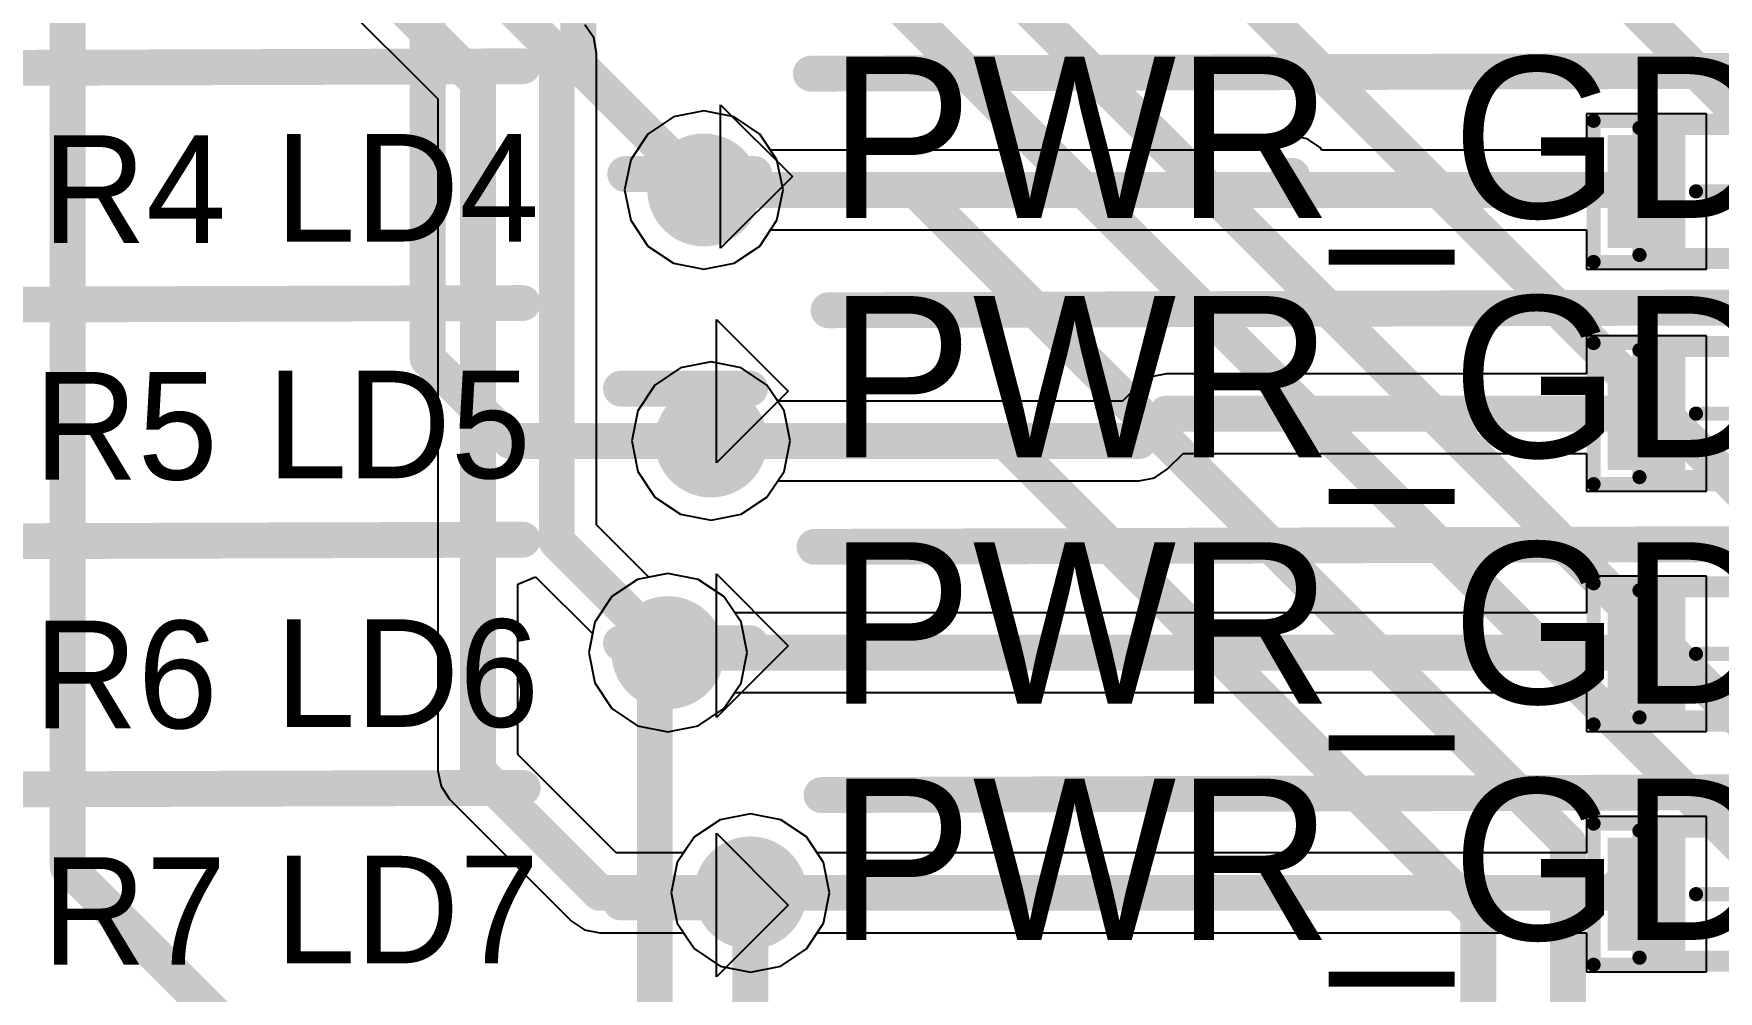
# Model space of a CAD drawing. Header units: millimetres. Extents: x 307 to 423, y 231 to 400.
# Drawn here: x 369.59 to 381.52, y 330.15 to 336.93 of the extents above; entities that cross this region are included whole.
import ezdxf

# ---------------------------------------------------------------- set-up
doc = ezdxf.new("R2010")
doc.units = ezdxf.units.MM
for name, color, linetype in [('BottomLayer', 5, 'Continuous'), ('Mechanical15', 56, 'Continuous'), ('Mechanical8', 56, 'Continuous'), ('MidLayer1', 16, 'Continuous'), ('MidLayer2', 76, 'Continuous'), ('MultiLayer', 9, 'Continuous'), ('TopLayer', 1, 'Continuous'), ('TopOverlay', 2, 'Continuous'), ('TopPaste', 8, 'Continuous'), ('TopSolder', 216, 'Continuous'), ('ViaHoleLayer', 16, 'Continuous')]:
    doc.layers.add(name, color=color, linetype=linetype)

# ---------------------------------------------------------------- blocks, each defined once
blk = doc.blocks.new('CC_NM_0603_482')
at = {"layer": 'Mechanical15', "const_width": 0.1}
for points in [[(-1.175, -0.5), (-1.175, 0.5)], [(-1.175, 0.5), (1.175, 0.5)], [(0, -0.45), (0, 0.45)], [(1.175, -0.5), (1.175, 0.5)], [(-0.45, 0), (0.45, 0)], [(-1.175, -0.5), (1.175, -0.5)]]:
    blk.add_lwpolyline(points, dxfattribs=at)
at = {"layer": 'Mechanical15', "const_width": 0.05}
for points in [[(-1.2, 0.5, 1), (-1.15, 0.5, 1)], [(-1.2, 0.5, 1), (-1.15, 0.5, 1)], [(-0.025, 0.45, 1), (0.025, 0.45, 1)], [(1.15, 0.5, 1), (1.2, 0.5, 1)], [(1.15, 0.5, 1), (1.2, 0.5, 1)], [(-0.475, 0, 1), (-0.425, 0, 1)], [(0.425, 0, 1), (0.475, 0, 1)], [(-1.2, -0.5, 1), (-1.15, -0.5, 1)], [(-1.2, -0.5, 1), (-1.15, -0.5, 1)], [(-0.025, -0.45, 1), (0.025, -0.45, 1)], [(1.15, -0.5, 1), (1.2, -0.5, 1)], [(1.15, -0.5, 1), (1.2, -0.5, 1)]]:
    blk.add_lwpolyline(points, format="xyb", close=True, dxfattribs=at)
at = {"layer": 'Mechanical8', "const_width": 0.1}
for points in [[(-0.85, -0.45), (-0.85, 0.45)], [(-0.85, 0.45), (0.85, 0.45)], [(0.85, -0.45), (0.85, 0.45)], [(-0.85, -0.45), (0.85, -0.45)]]:
    blk.add_lwpolyline(points, dxfattribs=at)
at = {"layer": 'Mechanical8', "const_width": 0.05}
for points in [[(-0.875, 0.45, 1), (-0.825, 0.45, 1)], [(-0.875, 0.45, 1), (-0.825, 0.45, 1)], [(0.825, 0.45, 1), (0.875, 0.45, 1)], [(0.825, 0.45, 1), (0.875, 0.45, 1)], [(-0.875, -0.45, 1), (-0.825, -0.45, 1)], [(-0.875, -0.45, 1), (-0.825, -0.45, 1)], [(0.825, -0.45, 1), (0.875, -0.45, 1)], [(0.825, -0.45, 1), (0.875, -0.45, 1)]]:
    blk.add_lwpolyline(points, format="xyb", close=True, dxfattribs=at)
at = {"layer": 'TopLayer'}
for points in [[(-0.525, -0.4), (-0.525, 0.4), (-1.075, -0.4), (-1.075, 0.4)], [(1.075, -0.4), (1.075, 0.4), (0.525, -0.4), (0.525, 0.4)]]:
    blk.add_solid(points, dxfattribs=at)
at = {"layer": 'TopOverlay', "const_width": 0.2}
for points in [[(-0.1, 0.3), (0.1, 0.3)], [(-0.1, -0.3), (0.1, -0.3)]]:
    blk.add_lwpolyline(points, dxfattribs=at)
at = {"layer": 'TopOverlay', "const_width": 0.1}
for points in [[(-0.15, 0.3, 1), (-0.05, 0.3, 1)], [(0.05, 0.3, 1), (0.15, 0.3, 1)], [(-0.15, -0.3, 1), (-0.05, -0.3, 1)], [(0.05, -0.3, 1), (0.15, -0.3, 1)]]:
    blk.add_lwpolyline(points, format="xyb", close=True, dxfattribs=at)
at = {"layer": 'TopPaste'}
for points in [[(-0.525, -0.4), (-0.525, 0.4), (-1.075, -0.4), (-1.075, 0.4)], [(1.075, -0.4), (1.075, 0.4), (0.525, -0.4), (0.525, 0.4)]]:
    blk.add_solid(points, dxfattribs=at)
at = {"layer": 'TopSolder'}
for points in [[(-0.525, -0.4), (-0.525, 0.4), (-1.075, -0.4), (-1.075, 0.4)], [(1.075, -0.4), (1.075, 0.4), (0.525, -0.4), (0.525, 0.4)]]:
    blk.add_solid(points, dxfattribs=at)
blk = doc.blocks.new('CC_NM_0603_483')
at = {"layer": 'Mechanical15', "const_width": 0.1}
for points in [[(-1.175, -0.5), (-1.175, 0.5)], [(-1.175, 0.5), (1.175, 0.5)], [(0, -0.45), (0, 0.45)], [(1.175, -0.5), (1.175, 0.5)], [(-0.45, 0), (0.45, 0)], [(-1.175, -0.5), (1.175, -0.5)]]:
    blk.add_lwpolyline(points, dxfattribs=at)
at = {"layer": 'Mechanical15', "const_width": 0.05}
for points in [[(-1.2, 0.5, 1), (-1.15, 0.5, 1)], [(-1.2, 0.5, 1), (-1.15, 0.5, 1)], [(-0.025, 0.45, 1), (0.025, 0.45, 1)], [(1.15, 0.5, 1), (1.2, 0.5, 1)], [(1.15, 0.5, 1), (1.2, 0.5, 1)], [(-0.475, 0, 1), (-0.425, 0, 1)], [(0.425, 0, 1), (0.475, 0, 1)], [(-1.2, -0.5, 1), (-1.15, -0.5, 1)], [(-1.2, -0.5, 1), (-1.15, -0.5, 1)], [(-0.025, -0.45, 1), (0.025, -0.45, 1)], [(1.15, -0.5, 1), (1.2, -0.5, 1)], [(1.15, -0.5, 1), (1.2, -0.5, 1)]]:
    blk.add_lwpolyline(points, format="xyb", close=True, dxfattribs=at)
at = {"layer": 'Mechanical8', "const_width": 0.1}
for points in [[(-0.85, -0.45), (-0.85, 0.45)], [(-0.85, 0.45), (0.85, 0.45)], [(0.85, -0.45), (0.85, 0.45)], [(-0.85, -0.45), (0.85, -0.45)]]:
    blk.add_lwpolyline(points, dxfattribs=at)
at = {"layer": 'Mechanical8', "const_width": 0.05}
for points in [[(-0.875, 0.45, 1), (-0.825, 0.45, 1)], [(-0.875, 0.45, 1), (-0.825, 0.45, 1)], [(0.825, 0.45, 1), (0.875, 0.45, 1)], [(0.825, 0.45, 1), (0.875, 0.45, 1)], [(-0.875, -0.45, 1), (-0.825, -0.45, 1)], [(-0.875, -0.45, 1), (-0.825, -0.45, 1)], [(0.825, -0.45, 1), (0.875, -0.45, 1)], [(0.825, -0.45, 1), (0.875, -0.45, 1)]]:
    blk.add_lwpolyline(points, format="xyb", close=True, dxfattribs=at)
at = {"layer": 'TopLayer'}
for points in [[(-0.525, -0.4), (-0.525, 0.4), (-1.075, -0.4), (-1.075, 0.4)], [(1.075, -0.4), (1.075, 0.4), (0.525, -0.4), (0.525, 0.4)]]:
    blk.add_solid(points, dxfattribs=at)
at = {"layer": 'TopOverlay', "const_width": 0.2}
for points in [[(-0.1, 0.3), (0.1, 0.3)], [(-0.1, -0.3), (0.1, -0.3)]]:
    blk.add_lwpolyline(points, dxfattribs=at)
at = {"layer": 'TopOverlay', "const_width": 0.1}
for points in [[(-0.15, 0.3, 1), (-0.05, 0.3, 1)], [(0.05, 0.3, 1), (0.15, 0.3, 1)], [(-0.15, -0.3, 1), (-0.05, -0.3, 1)], [(0.05, -0.3, 1), (0.15, -0.3, 1)]]:
    blk.add_lwpolyline(points, format="xyb", close=True, dxfattribs=at)
at = {"layer": 'TopPaste'}
for points in [[(-0.525, -0.4), (-0.525, 0.4), (-1.075, -0.4), (-1.075, 0.4)], [(1.075, -0.4), (1.075, 0.4), (0.525, -0.4), (0.525, 0.4)]]:
    blk.add_solid(points, dxfattribs=at)
at = {"layer": 'TopSolder'}
for points in [[(-0.525, -0.4), (-0.525, 0.4), (-1.075, -0.4), (-1.075, 0.4)], [(1.075, -0.4), (1.075, 0.4), (0.525, -0.4), (0.525, 0.4)]]:
    blk.add_solid(points, dxfattribs=at)
blk = doc.blocks.new('CC_NM_0603_484')
at = {"layer": 'Mechanical15', "const_width": 0.1}
for points in [[(-1.175, -0.5), (-1.175, 0.5)], [(-1.175, 0.5), (1.175, 0.5)], [(0, -0.45), (0, 0.45)], [(1.175, -0.5), (1.175, 0.5)], [(-0.45, 0), (0.45, 0)], [(-1.175, -0.5), (1.175, -0.5)]]:
    blk.add_lwpolyline(points, dxfattribs=at)
at = {"layer": 'Mechanical15', "const_width": 0.05}
for points in [[(-1.2, 0.5, 1), (-1.15, 0.5, 1)], [(-1.2, 0.5, 1), (-1.15, 0.5, 1)], [(-0.025, 0.45, 1), (0.025, 0.45, 1)], [(1.15, 0.5, 1), (1.2, 0.5, 1)], [(1.15, 0.5, 1), (1.2, 0.5, 1)], [(-0.475, 0, 1), (-0.425, 0, 1)], [(0.425, 0, 1), (0.475, 0, 1)], [(-1.2, -0.5, 1), (-1.15, -0.5, 1)], [(-1.2, -0.5, 1), (-1.15, -0.5, 1)], [(-0.025, -0.45, 1), (0.025, -0.45, 1)], [(1.15, -0.5, 1), (1.2, -0.5, 1)], [(1.15, -0.5, 1), (1.2, -0.5, 1)]]:
    blk.add_lwpolyline(points, format="xyb", close=True, dxfattribs=at)
at = {"layer": 'Mechanical8', "const_width": 0.1}
for points in [[(-0.85, -0.45), (-0.85, 0.45)], [(-0.85, 0.45), (0.85, 0.45)], [(0.85, -0.45), (0.85, 0.45)], [(-0.85, -0.45), (0.85, -0.45)]]:
    blk.add_lwpolyline(points, dxfattribs=at)
at = {"layer": 'Mechanical8', "const_width": 0.05}
for points in [[(-0.875, 0.45, 1), (-0.825, 0.45, 1)], [(-0.875, 0.45, 1), (-0.825, 0.45, 1)], [(0.825, 0.45, 1), (0.875, 0.45, 1)], [(0.825, 0.45, 1), (0.875, 0.45, 1)], [(-0.875, -0.45, 1), (-0.825, -0.45, 1)], [(-0.875, -0.45, 1), (-0.825, -0.45, 1)], [(0.825, -0.45, 1), (0.875, -0.45, 1)], [(0.825, -0.45, 1), (0.875, -0.45, 1)]]:
    blk.add_lwpolyline(points, format="xyb", close=True, dxfattribs=at)
at = {"layer": 'TopLayer'}
for points in [[(-0.525, -0.4), (-0.525, 0.4), (-1.075, -0.4), (-1.075, 0.4)], [(1.075, -0.4), (1.075, 0.4), (0.525, -0.4), (0.525, 0.4)]]:
    blk.add_solid(points, dxfattribs=at)
at = {"layer": 'TopOverlay', "const_width": 0.2}
for points in [[(-0.1, 0.3), (0.1, 0.3)], [(-0.1, -0.3), (0.1, -0.3)]]:
    blk.add_lwpolyline(points, dxfattribs=at)
at = {"layer": 'TopOverlay', "const_width": 0.1}
for points in [[(-0.15, 0.3, 1), (-0.05, 0.3, 1)], [(0.05, 0.3, 1), (0.15, 0.3, 1)], [(-0.15, -0.3, 1), (-0.05, -0.3, 1)], [(0.05, -0.3, 1), (0.15, -0.3, 1)]]:
    blk.add_lwpolyline(points, format="xyb", close=True, dxfattribs=at)
at = {"layer": 'TopPaste'}
for points in [[(-0.525, -0.4), (-0.525, 0.4), (-1.075, -0.4), (-1.075, 0.4)], [(1.075, -0.4), (1.075, 0.4), (0.525, -0.4), (0.525, 0.4)]]:
    blk.add_solid(points, dxfattribs=at)
at = {"layer": 'TopSolder'}
for points in [[(-0.525, -0.4), (-0.525, 0.4), (-1.075, -0.4), (-1.075, 0.4)], [(1.075, -0.4), (1.075, 0.4), (0.525, -0.4), (0.525, 0.4)]]:
    blk.add_solid(points, dxfattribs=at)
blk = doc.blocks.new('CC_NM_0603_485')
at = {"layer": 'Mechanical15', "const_width": 0.1}
for points in [[(-1.175, -0.5), (-1.175, 0.5)], [(-1.175, 0.5), (1.175, 0.5)], [(0, -0.45), (0, 0.45)], [(1.175, -0.5), (1.175, 0.5)], [(-0.45, 0), (0.45, 0)], [(-1.175, -0.5), (1.175, -0.5)]]:
    blk.add_lwpolyline(points, dxfattribs=at)
at = {"layer": 'Mechanical15', "const_width": 0.05}
for points in [[(-1.2, 0.5, 1), (-1.15, 0.5, 1)], [(-1.2, 0.5, 1), (-1.15, 0.5, 1)], [(-0.025, 0.45, 1), (0.025, 0.45, 1)], [(1.15, 0.5, 1), (1.2, 0.5, 1)], [(1.15, 0.5, 1), (1.2, 0.5, 1)], [(-0.475, 0, 1), (-0.425, 0, 1)], [(0.425, 0, 1), (0.475, 0, 1)], [(-1.2, -0.5, 1), (-1.15, -0.5, 1)], [(-1.2, -0.5, 1), (-1.15, -0.5, 1)], [(-0.025, -0.45, 1), (0.025, -0.45, 1)], [(1.15, -0.5, 1), (1.2, -0.5, 1)], [(1.15, -0.5, 1), (1.2, -0.5, 1)]]:
    blk.add_lwpolyline(points, format="xyb", close=True, dxfattribs=at)
at = {"layer": 'Mechanical8', "const_width": 0.1}
for points in [[(-0.85, -0.45), (-0.85, 0.45)], [(-0.85, 0.45), (0.85, 0.45)], [(0.85, -0.45), (0.85, 0.45)], [(-0.85, -0.45), (0.85, -0.45)]]:
    blk.add_lwpolyline(points, dxfattribs=at)
at = {"layer": 'Mechanical8', "const_width": 0.05}
for points in [[(-0.875, 0.45, 1), (-0.825, 0.45, 1)], [(-0.875, 0.45, 1), (-0.825, 0.45, 1)], [(0.825, 0.45, 1), (0.875, 0.45, 1)], [(0.825, 0.45, 1), (0.875, 0.45, 1)], [(-0.875, -0.45, 1), (-0.825, -0.45, 1)], [(-0.875, -0.45, 1), (-0.825, -0.45, 1)], [(0.825, -0.45, 1), (0.875, -0.45, 1)], [(0.825, -0.45, 1), (0.875, -0.45, 1)]]:
    blk.add_lwpolyline(points, format="xyb", close=True, dxfattribs=at)
at = {"layer": 'TopLayer'}
for points in [[(-0.525, -0.4), (-0.525, 0.4), (-1.075, -0.4), (-1.075, 0.4)], [(1.075, -0.4), (1.075, 0.4), (0.525, -0.4), (0.525, 0.4)]]:
    blk.add_solid(points, dxfattribs=at)
at = {"layer": 'TopOverlay', "const_width": 0.2}
for points in [[(-0.1, 0.3), (0.1, 0.3)], [(-0.1, -0.3), (0.1, -0.3)]]:
    blk.add_lwpolyline(points, dxfattribs=at)
at = {"layer": 'TopOverlay', "const_width": 0.1}
for points in [[(-0.15, 0.3, 1), (-0.05, 0.3, 1)], [(0.05, 0.3, 1), (0.15, 0.3, 1)], [(-0.15, -0.3, 1), (-0.05, -0.3, 1)], [(0.05, -0.3, 1), (0.15, -0.3, 1)]]:
    blk.add_lwpolyline(points, format="xyb", close=True, dxfattribs=at)
at = {"layer": 'TopPaste'}
for points in [[(-0.525, -0.4), (-0.525, 0.4), (-1.075, -0.4), (-1.075, 0.4)], [(1.075, -0.4), (1.075, 0.4), (0.525, -0.4), (0.525, 0.4)]]:
    blk.add_solid(points, dxfattribs=at)
at = {"layer": 'TopSolder'}
for points in [[(-0.525, -0.4), (-0.525, 0.4), (-1.075, -0.4), (-1.075, 0.4)], [(1.075, -0.4), (1.075, 0.4), (0.525, -0.4), (0.525, 0.4)]]:
    blk.add_solid(points, dxfattribs=at)

msp = doc.modelspace()

# ---------------------------------------------------------------- linework, layer by layer
at = {"layer": 'BottomLayer'}
for p, q in [((370.604, 338.317), (372.45, 336.472)), ((373.553, 336.905), (373.491, 336.997)), ((373.574, 336.797), (373.553, 336.905)), ((373.574, 333.454), (373.574, 336.797)), ((373.574, 336.797), (373.574, 336.797)), ((372.45, 336.472), (372.45, 331.712)), ((374.333, 336.387), (374.118, 336.345)), ((374.548, 336.345), (374.333, 336.387)), ((374.118, 336.345), (373.936, 336.223)), ((374.73, 336.223), (374.548, 336.345)), ((373.936, 336.223), (373.815, 336.041)), ((374.851, 336.041), (374.73, 336.223)), ((373.815, 336.041), (373.772, 335.827)), ((374.894, 335.827), (374.851, 336.041)), ((373.772, 335.827), (373.815, 335.612)), ((374.851, 335.612), (374.894, 335.827)), ((373.815, 335.612), (373.936, 335.43)), ((374.73, 335.43), (374.851, 335.612)), ((373.936, 335.43), (374.118, 335.309)), ((374.548, 335.309), (374.73, 335.43)), ((374.118, 335.309), (374.333, 335.266)), ((374.333, 335.266), (374.548, 335.309)), ((374.169, 334.567), (373.987, 334.445)), ((374.384, 334.609), (374.169, 334.567)), ((374.598, 334.567), (374.384, 334.609)), ((374.78, 334.445), (374.598, 334.567)), ((373.987, 334.445), (373.866, 334.263)), ((374.902, 334.263), (374.78, 334.445)), ((373.866, 334.263), (373.823, 334.049)), ((374.945, 334.049), (374.902, 334.263)), ((373.823, 334.049), (373.866, 333.834)), ((374.902, 333.834), (374.945, 334.049)), ((373.866, 333.834), (373.987, 333.652)), ((374.78, 333.652), (374.902, 333.834)), ((373.987, 333.652), (374.169, 333.531)), ((374.598, 333.531), (374.78, 333.652)), ((374.169, 333.531), (374.384, 333.488)), ((374.384, 333.488), (374.598, 333.531)), ((373.944, 333.084), (373.574, 333.454)), ((373.015, 333.035), (373.142, 333.087)), ((373.015, 331.829), (373.015, 333.035)), ((373.142, 333.087), (373.545, 332.685)), ((374.079, 333.111), (373.944, 333.084)), ((374.294, 333.068), (374.079, 333.111)), ((374.476, 332.947), (374.294, 333.068)), ((374.597, 332.765), (374.476, 332.947)), ((373.545, 332.685), (373.518, 332.55)), ((374.64, 332.55), (374.597, 332.765)), ((373.518, 332.55), (373.561, 332.335)), ((374.597, 332.335), (374.64, 332.55)), ((373.561, 332.335), (373.682, 332.153)), ((374.476, 332.153), (374.597, 332.335)), ((373.682, 332.153), (373.864, 332.032)), ((374.294, 332.032), (374.476, 332.153)), ((373.864, 332.032), (374.079, 331.989)), ((374.079, 331.989), (374.294, 332.032)), ((373.713, 331.131), (373.015, 331.829)), ((372.45, 331.712), (372.45, 331.712)), ((372.45, 331.712), (372.472, 331.604)), ((372.472, 331.604), (372.533, 331.512)), ((372.533, 331.512), (373.397, 330.648)), ((374.449, 331.366), (374.267, 331.245)), ((374.663, 331.409), (374.449, 331.366)), ((374.878, 331.366), (374.663, 331.409)), ((375.06, 331.245), (374.878, 331.366)), ((374.267, 331.245), (374.19, 331.131)), ((375.181, 331.063), (375.06, 331.245)), ((374.19, 331.131), (373.713, 331.131)), ((375.224, 330.848), (375.181, 331.063)), ((375.181, 330.634), (375.224, 330.848)), ((373.397, 330.648), (373.397, 330.648)), ((373.397, 330.648), (373.488, 330.587)), ((375.06, 330.452), (375.181, 330.634)), ((373.488, 330.587), (373.596, 330.566)), ((373.596, 330.566), (373.596, 330.566)), ((373.596, 330.566), (374.19, 330.566)), ((374.19, 330.566), (374.267, 330.452)), ((374.267, 330.452), (374.449, 330.33)), ((374.878, 330.33), (375.06, 330.452)), ((374.449, 330.33), (374.663, 330.287)), ((374.663, 330.287), (374.878, 330.33))]:
    msp.add_line(p, q, dxfattribs=at)
at = {"layer": 'BottomLayer', "const_width": 0.254}
for points in [[(369.741, 340.348), (373.292, 336.797)], [(370.721, 338.6), (372.733, 336.589)], [(373.292, 333.337), (373.292, 336.797)], [(372.733, 331.712), (372.733, 336.589)], [(373.292, 333.337), (374.079, 332.55)], [(374.079, 332.55), (374.079, 332.55)], [(372.733, 331.712), (373.596, 330.848)], [(373.596, 330.848), (374.663, 330.848)]]:
    msp.add_lwpolyline(points, dxfattribs=at)
at = {"layer": 'BottomLayer'}
for points, const_width in [([(373.228, 336.797, 1), (373.355, 336.797, 1)], 0.127), ([(373.228, 336.797, 1), (373.355, 336.797, 1)], 0.127), ([(372.669, 336.589, 1), (372.796, 336.589, 1)], 0.127), ([(372.669, 336.589, 1), (372.796, 336.589, 1)], 0.127), ([(374.133, 335.827, 1), (374.533, 335.827, 1)], 0.4), ([(374.184, 334.049, 1), (374.584, 334.049, 1)], 0.4), ([(373.228, 333.337, 1), (373.355, 333.337, 1)], 0.127), ([(373.228, 333.337, 1), (373.355, 333.337, 1)], 0.127), ([(373.879, 332.55, 1), (374.279, 332.55, 1)], 0.4), ([(374.015, 332.55, 1), (374.142, 332.55, 1)], 0.127), ([(374.015, 332.55, 1), (374.142, 332.55, 1)], 0.127), ([(374.015, 332.55, 1), (374.142, 332.55, 1)], 0.127), ([(372.669, 331.712, 1), (372.796, 331.712, 1)], 0.127), ([(372.669, 331.712, 1), (372.796, 331.712, 1)], 0.127), ([(374.463, 330.848, 1), (374.863, 330.848, 1)], 0.4), ([(373.533, 330.848, 1), (373.66, 330.848, 1)], 0.127), ([(373.533, 330.848, 1), (373.66, 330.848, 1)], 0.127), ([(374.6, 330.848, 1), (374.727, 330.848, 1)], 0.127)]:
    msp.add_lwpolyline(points, format="xyb", close=True, dxfattribs=dict(at, const_width=const_width))
at = {"layer": 'MidLayer1'}
for p, q in [((374.333, 336.387), (374.118, 336.345)), ((374.548, 336.345), (374.333, 336.387)), ((374.118, 336.345), (373.936, 336.223)), ((374.73, 336.223), (374.548, 336.345)), ((373.936, 336.223), (373.815, 336.041)), ((374.851, 336.041), (374.73, 336.223)), ((373.815, 336.041), (373.772, 335.827)), ((374.894, 335.827), (374.851, 336.041)), ((373.772, 335.827), (373.815, 335.612)), ((374.851, 335.612), (374.894, 335.827)), ((373.815, 335.612), (373.936, 335.43)), ((374.73, 335.43), (374.851, 335.612)), ((373.936, 335.43), (374.118, 335.309)), ((374.548, 335.309), (374.73, 335.43)), ((374.118, 335.309), (374.333, 335.266)), ((374.333, 335.266), (374.548, 335.309)), ((374.169, 334.567), (373.987, 334.445)), ((374.384, 334.609), (374.169, 334.567)), ((374.598, 334.567), (374.384, 334.609)), ((374.78, 334.445), (374.598, 334.567)), ((373.987, 334.445), (373.866, 334.263)), ((374.902, 334.263), (374.78, 334.445)), ((373.866, 334.263), (373.823, 334.049)), ((374.945, 334.049), (374.902, 334.263)), ((373.823, 334.049), (373.866, 333.834)), ((374.902, 333.834), (374.945, 334.049)), ((373.866, 333.834), (373.987, 333.652)), ((374.78, 333.652), (374.902, 333.834)), ((373.987, 333.652), (374.169, 333.531)), ((374.598, 333.531), (374.78, 333.652)), ((374.169, 333.531), (374.384, 333.488)), ((374.384, 333.488), (374.598, 333.531)), ((373.864, 333.068), (373.682, 332.947)), ((374.079, 333.111), (373.864, 333.068)), ((374.294, 333.068), (374.079, 333.111)), ((374.476, 332.947), (374.294, 333.068)), ((373.682, 332.947), (373.561, 332.765)), ((374.597, 332.765), (374.476, 332.947)), ((373.561, 332.765), (373.518, 332.55)), ((374.64, 332.55), (374.597, 332.765)), ((373.518, 332.55), (373.561, 332.335)), ((374.597, 332.335), (374.64, 332.55)), ((373.561, 332.335), (373.682, 332.153)), ((374.476, 332.153), (374.597, 332.335)), ((373.682, 332.153), (373.864, 332.032)), ((374.294, 332.032), (374.476, 332.153)), ((373.864, 332.032), (374.079, 331.989)), ((374.079, 331.989), (374.294, 332.032)), ((374.449, 331.366), (374.267, 331.245)), ((374.663, 331.409), (374.449, 331.366)), ((374.878, 331.366), (374.663, 331.409)), ((375.06, 331.245), (374.878, 331.366)), ((374.267, 331.245), (374.145, 331.063)), ((375.181, 331.063), (375.06, 331.245)), ((374.145, 331.063), (374.102, 330.848)), ((375.224, 330.848), (375.181, 331.063)), ((374.102, 330.848), (374.145, 330.634)), ((375.181, 330.634), (375.224, 330.848)), ((374.145, 330.634), (374.267, 330.452)), ((375.06, 330.452), (375.181, 330.634)), ((374.267, 330.452), (374.449, 330.33)), ((374.878, 330.33), (375.06, 330.452)), ((374.449, 330.33), (374.663, 330.287)), ((374.663, 330.287), (374.878, 330.33))]:
    msp.add_line(p, q, dxfattribs=at)
at = {"layer": 'MidLayer1', "const_width": 0.4}
for points in [[(374.133, 335.827, 1), (374.533, 335.827, 1)], [(374.184, 334.049, 1), (374.584, 334.049, 1)], [(373.879, 332.55, 1), (374.279, 332.55, 1)], [(374.463, 330.848, 1), (374.863, 330.848, 1)]]:
    msp.add_lwpolyline(points, format="xyb", close=True, dxfattribs=at)
at = {"layer": 'MidLayer2', "const_width": 0.254}
for points in [[(369.828, 331.03), (369.828, 355.52)], [(373.444, 336.716), (373.444, 346.579)], [(372.377, 334.633), (372.377, 345.809)], [(374.334, 341.035), (383.74, 331.629)], [(374.435, 339.306), (382.639, 331.102)], [(379.235, 338.798), (385.331, 332.702)], [(375.146, 337.706), (381.826, 331.026)], [(373.444, 336.716), (374.333, 335.827)], [(374.333, 335.827), (375.832, 335.827)], [(375.832, 335.827), (380.454, 331.204)], [(372.377, 334.633), (372.961, 334.049)], [(372.961, 334.049), (374.384, 334.049)], [(374.384, 334.049), (376.467, 334.049)], [(376.467, 334.049), (379.819, 330.696)], [(373.986, 332.55), (374.079, 332.55)], [(373.986, 332.457), (374.079, 332.55)], [(373.986, 327.664), (373.986, 332.457)], [(380.454, 282.969), (380.454, 331.204)], [(369.828, 331.03), (372.16, 328.699)], [(374.663, 327.902), (374.663, 330.848)], [(379.819, 282.817), (379.819, 330.696)]]:
    msp.add_lwpolyline(points, dxfattribs=at)
at = {"layer": 'MidLayer2'}
for points, const_width in [([(373.38, 336.716, 1), (373.507, 336.716, 1)], 0.127), ([(373.38, 336.716, 1), (373.507, 336.716, 1)], 0.127), ([(374.133, 335.827, 1), (374.533, 335.827, 1)], 0.4), ([(374.269, 335.827, 1), (374.396, 335.827, 1)], 0.127), ([(374.269, 335.827, 1), (374.396, 335.827, 1)], 0.127), ([(375.768, 335.827, 1), (375.895, 335.827, 1)], 0.127), ([(375.768, 335.827, 1), (375.895, 335.827, 1)], 0.127), ([(372.314, 334.633, 1), (372.441, 334.633, 1)], 0.127), ([(372.314, 334.633, 1), (372.441, 334.633, 1)], 0.127), ([(374.184, 334.049, 1), (374.584, 334.049, 1)], 0.4), ([(372.898, 334.049, 1), (373.025, 334.049, 1)], 0.127), ([(372.898, 334.049, 1), (373.025, 334.049, 1)], 0.127), ([(374.32, 334.049, 1), (374.447, 334.049, 1)], 0.127), ([(374.32, 334.049, 1), (374.447, 334.049, 1)], 0.127), ([(376.403, 334.049, 1), (376.53, 334.049, 1)], 0.127), ([(376.403, 334.049, 1), (376.53, 334.049, 1)], 0.127), ([(373.879, 332.55, 1), (374.279, 332.55, 1)], 0.4), ([(373.923, 332.55, 1), (374.05, 332.55, 1)], 0.127), ([(374.015, 332.55, 1), (374.142, 332.55, 1)], 0.127), ([(374.015, 332.55, 1), (374.142, 332.55, 1)], 0.127), ([(373.923, 332.457, 1), (374.05, 332.457, 1)], 0.127), ([(373.923, 332.457, 1), (374.05, 332.457, 1)], 0.127), ([(374.463, 330.848, 1), (374.863, 330.848, 1)], 0.4), ([(380.391, 331.204, 1), (380.518, 331.204, 1)], 0.127), ([(380.391, 331.204, 1), (380.518, 331.204, 1)], 0.127), ([(369.765, 331.03, 1), (369.892, 331.03, 1)], 0.127), ([(369.765, 331.03, 1), (369.892, 331.03, 1)], 0.127), ([(374.6, 330.848, 1), (374.727, 330.848, 1)], 0.127), ([(379.756, 330.696, 1), (379.883, 330.696, 1)], 0.127), ([(379.756, 330.696, 1), (379.883, 330.696, 1)], 0.127)]:
    msp.add_lwpolyline(points, format="xyb", close=True, dxfattribs=dict(at, const_width=const_width))
at = {"layer": 'MultiLayer', "const_width": 0.4}
for points in [[(374.133, 335.827, 1), (374.533, 335.827, 1)], [(374.184, 334.049, 1), (374.584, 334.049, 1)], [(373.879, 332.55, 1), (374.279, 332.55, 1)], [(374.463, 330.848, 1), (374.863, 330.848, 1)]]:
    msp.add_lwpolyline(points, format="xyb", close=True, dxfattribs=at)
at = {"layer": 'TopLayer'}
for p, q in [((374.333, 336.387), (374.118, 336.345)), ((374.548, 336.345), (374.333, 336.387)), ((381.435, 336.367), (380.585, 336.367)), ((380.585, 336.367), (380.585, 336.109)), ((381.435, 335.267), (381.435, 336.367)), ((374.118, 336.345), (373.936, 336.223)), ((374.73, 336.223), (374.548, 336.345)), ((373.936, 336.223), (373.815, 336.041)), ((374.806, 336.109), (374.73, 336.223)), ((378.28, 336.109), (374.806, 336.109)), ((378.299, 336.128), (378.28, 336.109)), ((378.39, 336.189), (378.299, 336.128)), ((378.499, 336.211), (378.39, 336.189)), ((378.607, 336.189), (378.499, 336.211)), ((378.698, 336.128), (378.607, 336.189)), ((378.711, 336.109), (378.698, 336.128)), ((380.585, 336.109), (378.711, 336.109)), ((373.815, 336.041), (373.772, 335.827)), ((373.772, 335.827), (373.815, 335.612)), ((373.815, 335.612), (373.936, 335.43)), ((374.73, 335.43), (374.806, 335.544)), ((374.806, 335.544), (378.397, 335.544)), ((378.397, 335.544), (378.397, 335.544)), ((378.397, 335.544), (378.397, 335.544)), ((378.397, 335.544), (380.585, 335.544)), ((380.585, 335.544), (380.585, 335.267)), ((373.936, 335.43), (374.118, 335.309)), ((374.548, 335.309), (374.73, 335.43)), ((374.118, 335.309), (374.333, 335.266)), ((374.333, 335.266), (374.548, 335.309)), ((380.585, 335.267), (381.435, 335.267)), ((381.435, 334.793), (380.585, 334.793)), ((380.585, 334.793), (380.585, 334.525)), ((381.435, 333.693), (381.435, 334.793)), ((374.169, 334.567), (373.987, 334.445)), ((374.384, 334.609), (374.169, 334.567)), ((374.598, 334.567), (374.384, 334.609)), ((374.78, 334.445), (374.598, 334.567)), ((373.987, 334.445), (373.866, 334.263)), ((374.857, 334.331), (374.78, 334.445)), ((377.41, 334.442), (377.299, 334.331)), ((377.501, 334.503), (377.41, 334.442)), ((377.41, 334.442), (377.41, 334.442)), ((377.61, 334.525), (377.501, 334.503)), ((380.585, 334.525), (377.61, 334.525)), ((377.61, 334.525), (377.61, 334.525)), ((377.299, 334.331), (374.857, 334.331)), ((373.866, 334.263), (373.823, 334.049)), ((373.823, 334.049), (373.866, 333.834)), ((377.524, 333.788), (377.615, 333.849)), ((377.615, 333.849), (377.727, 333.96)), ((377.727, 333.96), (380.585, 333.96)), ((380.585, 333.96), (380.585, 333.693)), ((373.866, 333.834), (373.987, 333.652)), ((374.78, 333.652), (374.857, 333.766)), ((374.857, 333.766), (377.416, 333.766)), ((377.416, 333.766), (377.524, 333.788)), ((377.416, 333.766), (377.416, 333.766)), ((373.987, 333.652), (374.169, 333.531)), ((374.598, 333.531), (374.78, 333.652)), ((380.585, 333.693), (381.435, 333.693)), ((374.169, 333.531), (374.384, 333.488)), ((374.384, 333.488), (374.598, 333.531)), ((373.864, 333.068), (373.682, 332.947)), ((374.079, 333.111), (373.864, 333.068)), ((374.294, 333.068), (374.079, 333.111)), ((374.476, 332.947), (374.294, 333.068)), ((381.435, 333.091), (380.585, 333.091)), ((380.585, 333.091), (380.585, 332.832)), ((381.435, 331.991), (381.435, 333.091)), ((373.682, 332.947), (373.561, 332.765)), ((374.552, 332.832), (374.476, 332.947)), ((380.585, 332.832), (374.552, 332.832)), ((373.561, 332.765), (373.518, 332.55)), ((373.518, 332.55), (373.561, 332.335)), ((373.561, 332.335), (373.682, 332.153)), ((374.476, 332.153), (374.552, 332.268)), ((374.552, 332.268), (380.585, 332.268)), ((380.585, 332.268), (380.585, 331.991)), ((373.682, 332.153), (373.864, 332.032)), ((374.294, 332.032), (374.476, 332.153)), ((373.864, 332.032), (374.079, 331.989)), ((374.079, 331.989), (374.294, 332.032)), ((380.585, 331.991), (381.435, 331.991)), ((374.449, 331.366), (374.267, 331.245)), ((374.663, 331.409), (374.449, 331.366)), ((374.878, 331.366), (374.663, 331.409)), ((375.06, 331.245), (374.878, 331.366)), ((381.435, 331.389), (380.585, 331.389)), ((380.585, 331.389), (380.585, 331.131)), ((381.435, 330.289), (381.435, 331.389)), ((374.267, 331.245), (374.145, 331.063)), ((375.136, 331.131), (375.06, 331.245)), ((380.585, 331.131), (375.136, 331.131)), ((374.145, 331.063), (374.102, 330.848)), ((374.102, 330.848), (374.145, 330.634)), ((374.145, 330.634), (374.267, 330.452)), ((375.06, 330.452), (375.136, 330.566)), ((375.136, 330.566), (380.585, 330.566)), ((380.585, 330.566), (380.585, 330.289)), ((374.267, 330.452), (374.449, 330.33)), ((374.878, 330.33), (375.06, 330.452)), ((374.449, 330.33), (374.663, 330.287)), ((374.663, 330.287), (374.878, 330.33)), ((380.585, 330.289), (381.435, 330.289))]:
    msp.add_line(p, q, dxfattribs=at)
for points, const_width in [([(374.133, 335.827, 1), (374.533, 335.827, 1)], 0.4), ([(378.435, 335.928, 1), (378.562, 335.928, 1)], 0.127), ([(374.269, 335.827, 1), (374.396, 335.827, 1)], 0.127), ([(378.333, 335.827, 1), (378.46, 335.827, 1)], 0.127), ([(378.333, 335.827, 1), (378.46, 335.827, 1)], 0.127), ([(378.333, 335.827, 1), (378.46, 335.827, 1)], 0.127), ([(380.937, 335.827, 1), (381.064, 335.827, 1)], 0.127), ([(380.937, 335.827, 1), (381.064, 335.827, 1)], 0.127), ([(380.947, 335.817, 1), (381.074, 335.817, 1)], 0.127), ([(374.184, 334.049, 1), (374.584, 334.049, 1)], 0.4), ([(377.546, 334.243, 1), (377.673, 334.243, 1)], 0.127), ([(377.546, 334.243, 1), (377.673, 334.243, 1)], 0.127), ([(380.947, 334.243, 1), (381.074, 334.243, 1)], 0.127), ([(374.32, 334.049, 1), (374.447, 334.049, 1)], 0.127), ([(377.352, 334.049, 1), (377.479, 334.049, 1)], 0.127), ([(377.352, 334.049, 1), (377.479, 334.049, 1)], 0.127), ([(373.879, 332.55, 1), (374.279, 332.55, 1)], 0.4), ([(374.015, 332.55, 1), (374.142, 332.55, 1)], 0.127), ([(380.854, 332.55, 1), (380.981, 332.55, 1)], 0.127), ([(380.854, 332.55, 1), (380.981, 332.55, 1)], 0.127), ([(380.88, 332.575, 1), (381.007, 332.575, 1)], 0.127), ([(380.88, 332.575, 1), (381.007, 332.575, 1)], 0.127), ([(380.93, 332.525, 1), (381.057, 332.525, 1)], 0.127), ([(380.93, 332.525, 1), (381.057, 332.525, 1)], 0.127), ([(380.947, 332.541, 1), (381.074, 332.541, 1)], 0.127), ([(374.463, 330.848, 1), (374.863, 330.848, 1)], 0.4), ([(380.803, 330.95, 1), (380.93, 330.95, 1)], 0.127), ([(380.803, 330.95, 1), (380.93, 330.95, 1)], 0.127), ([(374.6, 330.848, 1), (374.727, 330.848, 1)], 0.127), ([(380.702, 330.848, 1), (380.829, 330.848, 1)], 0.127), ([(380.702, 330.848, 1), (380.829, 330.848, 1)], 0.127), ([(380.93, 330.823, 1), (381.057, 330.823, 1)], 0.127), ([(380.93, 330.823, 1), (381.057, 330.823, 1)], 0.127), ([(380.947, 330.839, 1), (381.074, 330.839, 1)], 0.127)]:
    msp.add_lwpolyline(points, format="xyb", close=True, dxfattribs=dict(at, const_width=const_width))
at = {"layer": 'TopLayer', "const_width": 0.254}
for points in [[(378.397, 335.827), (378.499, 335.928)], [(374.333, 335.827), (378.397, 335.827)], [(378.397, 335.827), (381.001, 335.827)], [(381.001, 335.827), (381.01, 335.817)], [(377.416, 334.049), (377.61, 334.243)], [(377.61, 334.243), (381.01, 334.243)], [(374.384, 334.049), (377.416, 334.049)], [(374.079, 332.55), (380.918, 332.55)], [(380.918, 332.55), (380.943, 332.575)], [(380.943, 332.575), (380.994, 332.525)], [(380.994, 332.525), (381.01, 332.541)], [(380.765, 330.848), (380.867, 330.95)], [(380.867, 330.95), (380.994, 330.823)], [(374.663, 330.848), (380.765, 330.848)], [(380.994, 330.823), (381.01, 330.839)]]:
    msp.add_lwpolyline(points, dxfattribs=at)
at = {"layer": 'TopOverlay'}
for p, q in [((374.452, 335.414), (374.452, 336.43)), ((374.452, 336.43), (374.96, 335.922)), ((374.96, 335.922), (374.452, 335.414)), ((374.422, 333.894), (374.422, 334.91)), ((374.422, 334.91), (374.93, 334.402)), ((374.93, 334.402), (374.422, 333.894)), ((374.422, 332.091), (374.422, 333.107)), ((374.422, 333.107), (374.93, 332.599)), ((374.93, 332.599), (374.422, 332.091)), ((374.422, 330.254), (374.422, 331.27)), ((374.422, 331.27), (374.93, 330.762)), ((374.93, 330.762), (374.422, 330.254))]:
    msp.add_line(p, q, dxfattribs=at)
at = {"layer": 'TopOverlay', "const_width": 0.254}
for points in [[(358.012, 336.658), (373.05, 336.703)], [(375.091, 336.651), (392.278, 336.703)], [(373.776, 335.94), (374.691, 335.94)], [(358.012, 334.981), (373.05, 335.026)], [(375.216, 334.975), (392.278, 335.026)], [(373.746, 334.42), (374.661, 334.42)], [(358.012, 333.305), (373.05, 333.35)], [(375.118, 333.299), (392.278, 333.35)], [(373.746, 332.617), (374.661, 332.617)], [(358.012, 331.547), (373.05, 331.592)], [(375.167, 331.541), (392.278, 331.592)], [(373.746, 330.78), (374.661, 330.78)]]:
    msp.add_lwpolyline(points, dxfattribs=at)
at = {"layer": 'TopOverlay', "const_width": 0.127}
for points in [[(372.987, 336.703, 1), (373.114, 336.703, 1)], [(375.028, 336.651, 1), (375.155, 336.651, 1)], [(373.713, 335.94, 1), (373.84, 335.94, 1)], [(374.627, 335.94, 1), (374.754, 335.94, 1)], [(372.987, 335.026, 1), (373.114, 335.026, 1)], [(375.153, 334.975, 1), (375.28, 334.975, 1)], [(373.683, 334.42, 1), (373.81, 334.42, 1)], [(374.597, 334.42, 1), (374.724, 334.42, 1)], [(372.987, 333.35, 1), (373.114, 333.35, 1)], [(375.054, 333.299, 1), (375.181, 333.299, 1)], [(373.683, 332.617, 1), (373.81, 332.617, 1)], [(374.597, 332.617, 1), (374.724, 332.617, 1)], [(372.987, 331.592, 1), (373.114, 331.592, 1)], [(375.103, 331.541, 1), (375.23, 331.541, 1)], [(373.683, 330.78, 1), (373.81, 330.78, 1)], [(374.597, 330.78, 1), (374.724, 330.78, 1)]]:
    msp.add_lwpolyline(points, format="xyb", close=True, dxfattribs=at)
at = {"layer": 'ViaHoleLayer', "const_width": 0.225}
for points in [[(374.22, 335.827, 1), (374.445, 335.827, 1)], [(374.271, 334.049, 1), (374.496, 334.049, 1)], [(373.966, 332.55, 1), (374.191, 332.55, 1)], [(374.551, 330.848, 1), (374.776, 330.848, 1)]]:
    msp.add_lwpolyline(points, format="xyb", close=True, dxfattribs=at)

# ---------------------------------------------------------------- block references
for name, p in [('CC_NM_0603_485', (381.81, 335.817)), ('CC_NM_0603_484', (381.81, 334.243)), ('CC_NM_0603_483', (381.81, 332.541)), ('CC_NM_0603_482', (381.81, 330.839))]:
    msp.add_blockref(name, p)

# ---------------------------------------------------------------- texts
at = {"layer": 'TopOverlay'}
for s, p in [('PWR_GD3', (375.217, 335.629)), ('PWR_GD4', (375.217, 333.933)), ('PWR_GD5', (375.217, 332.189)), ('PWR_GD6', (375.217, 330.515))]:
    msp.add_text(s, height=1.143, rotation=360, dxfattribs=at).set_placement(p)
for s, p in [('R4', (369.647, 335.452)), ('LD4', (371.298, 335.462)), ('R5', (369.588, 333.776)), ('LD5', (371.239, 333.785)), ('R6', (369.588, 332.014)), ('LD6', (371.298, 332.024)), ('R7', (369.647, 330.339)), ('LD7', (371.298, 330.349))]:
    msp.add_text(s, height=0.762, dxfattribs=at).set_placement(p)

doc.saveas('drawing.dxf')
